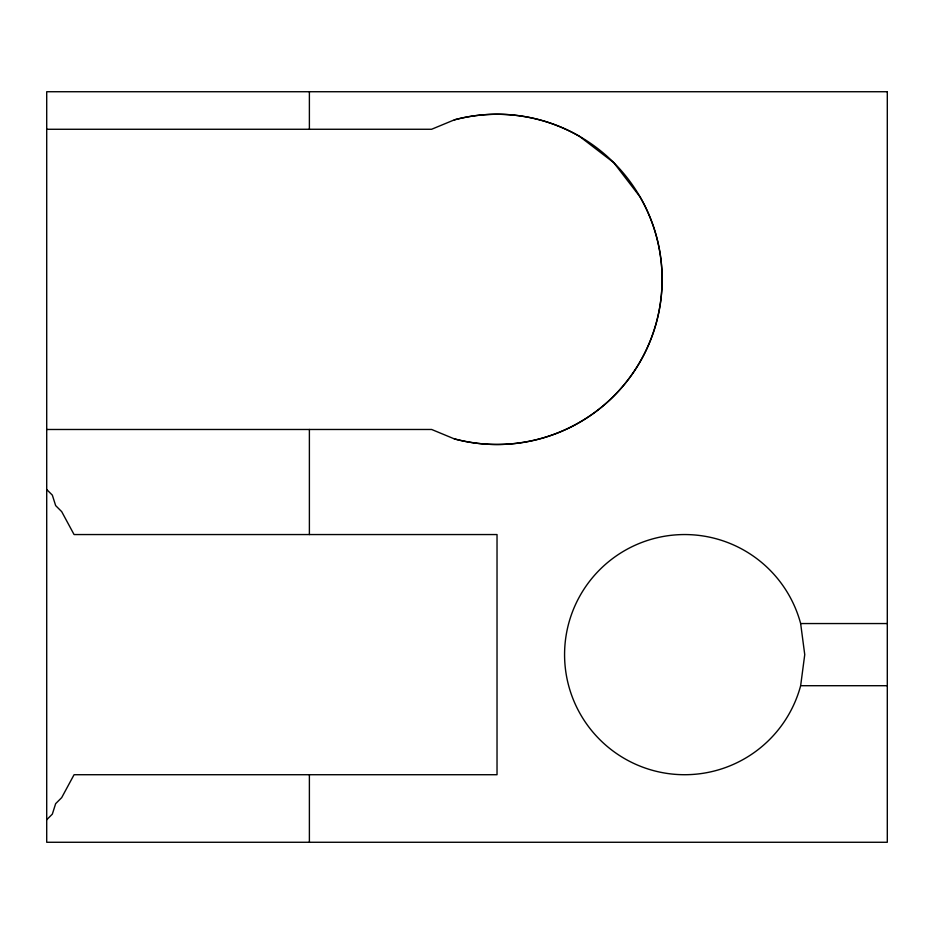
<?xml version="1.0" encoding="UTF-8"?>
<svg xmlns="http://www.w3.org/2000/svg" width="934" height="934" viewBox="0 0 934 934"><rect width="100%" height="100%" fill="white"/><g stroke="black" fill="none" stroke-linecap="round" stroke-linejoin="round"><path stroke-width="1.4" d="M800.648 685.708L804.746 654.629L800.648 623.55A120.089 120.089 0 0 0 615.775 556.267A120.089 120.089 0 0 0 615.775 753.002A120.089 120.089 0 0 0 800.648 685.708L887.3 685.708M46.712 819.748L52.339 814.121L55.655 803.66L61.691 797.624L74.066 774.718L497.028 774.718L497.028 534.552L74.066 534.552L61.691 511.634L55.655 505.598L52.339 495.137L46.712 489.521M46.7 429.488L431.636 429.477L454.286 438.863A165.12 165.12 0 0 0 639.988 196.817L613.743 162.621L579.547 136.376A165.12 165.12 0 0 0 454.251 119.891L431.601 129.266L46.7 129.277M800.648 623.55L887.3 623.55M309.387 91.73L309.387 129.266M309.387 429.477L309.387 534.552M309.387 774.718L309.387 842.27M454.286 119.879A165.12 165.12 0 0 1 662.136 279.371A165.12 165.12 0 0 1 454.286 438.863M887.3 91.73L46.712 91.73L46.712 842.27L887.3 842.27L887.3 91.73"/></g></svg>
